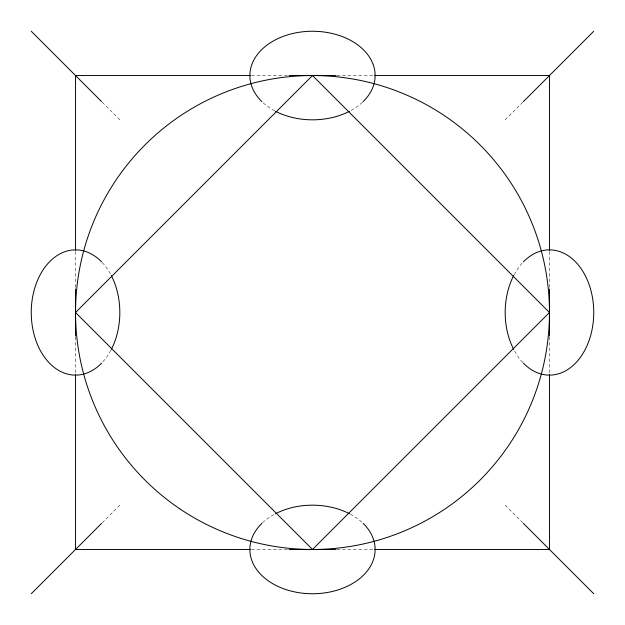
<?xml version="1.0" encoding="UTF-8"?>
<svg xmlns="http://www.w3.org/2000/svg" width="625" height="625" viewBox="0 0 625 625"><rect width="100%" height="100%" fill="white"/><g stroke="black" fill="none" stroke-linecap="round" stroke-linejoin="round"><path stroke-width="0.47" stroke-dasharray="3.12 2.34" d="M102.227 522.773L119.828 505.172M505.172 119.828L522.773 102.227M251.523 75.539L288.125 75.539M336.875 75.539L373.477 75.539M251.523 549.461L288.125 549.461M336.875 549.461L373.477 549.461M102.227 102.227L119.828 119.828M505.172 505.172L522.773 522.773M549.461 251.523L549.461 288.125M549.461 336.875L549.461 373.477M75.539 251.523L75.539 288.125M75.539 336.875L75.539 373.477M362.453 102.258A62.633 44.289 0 0 1 350.289 110.859M274.711 110.859A62.633 44.289 0 0 1 262.547 102.258M262.547 522.742A62.633 44.289 0 0 1 274.711 514.141M350.289 514.141A62.633 44.289 0 0 1 362.453 522.742M522.742 362.453A62.633 44.289 -90 0 1 514.141 350.289M514.141 274.711A62.633 44.289 -90 0 1 522.742 262.547M102.258 262.547A62.633 44.289 90 0 1 110.859 274.711M110.859 350.289A62.633 44.289 90 0 1 102.258 362.453"/><path stroke-width="0.94" d="M31.25 593.75L101.617 523.383M523.383 101.617L593.75 31.25M250.563 75.539L75.539 75.539L75.539 250.563M289.055 75.539L335.945 75.539M374.438 75.539L549.461 75.539L549.461 250.563M250.563 549.461L75.539 549.461L75.539 374.438M289.055 549.461L335.945 549.461M374.438 549.461L549.461 549.461L549.461 374.438M31.25 31.25L101.617 101.617M523.383 523.383L593.75 593.75M549.461 289.055L549.461 335.945M75.539 289.055L75.539 335.945M261.906 101.648A62.633 44.289 0 0 1 270.555 42.648A62.633 44.289 0 0 1 354.445 42.648A62.633 44.289 0 0 1 363.094 101.648M349.422 111.312A62.633 44.289 0 0 1 275.578 111.312M363.094 523.352A62.633 44.289 0 0 1 354.445 582.352A62.633 44.289 0 0 1 270.555 582.352A62.633 44.289 0 0 1 261.906 523.352M275.578 513.688A62.633 44.289 0 0 1 349.422 513.688M523.352 261.906A62.633 44.289 -90 0 1 582.352 270.555A62.633 44.289 -90 0 1 582.352 354.445A62.633 44.289 -90 0 1 523.352 363.094M513.688 349.422A62.633 44.289 -90 0 1 513.688 275.578M101.648 363.094A62.633 44.289 90 0 1 42.648 354.445A62.633 44.289 90 0 1 42.648 270.555A62.633 44.289 90 0 1 101.648 261.906M111.312 275.578A62.633 44.289 90 0 1 111.312 349.422M312.5 75.539L75.539 312.5L312.5 549.461L549.461 312.5L312.5 75.539M179.68 508.742A236.961 236.961 0 0 0 548.859 329.406A236.961 236.961 0 0 0 208.961 99.359A236.961 236.961 0 0 0 179.68 508.742"/></g></svg>
